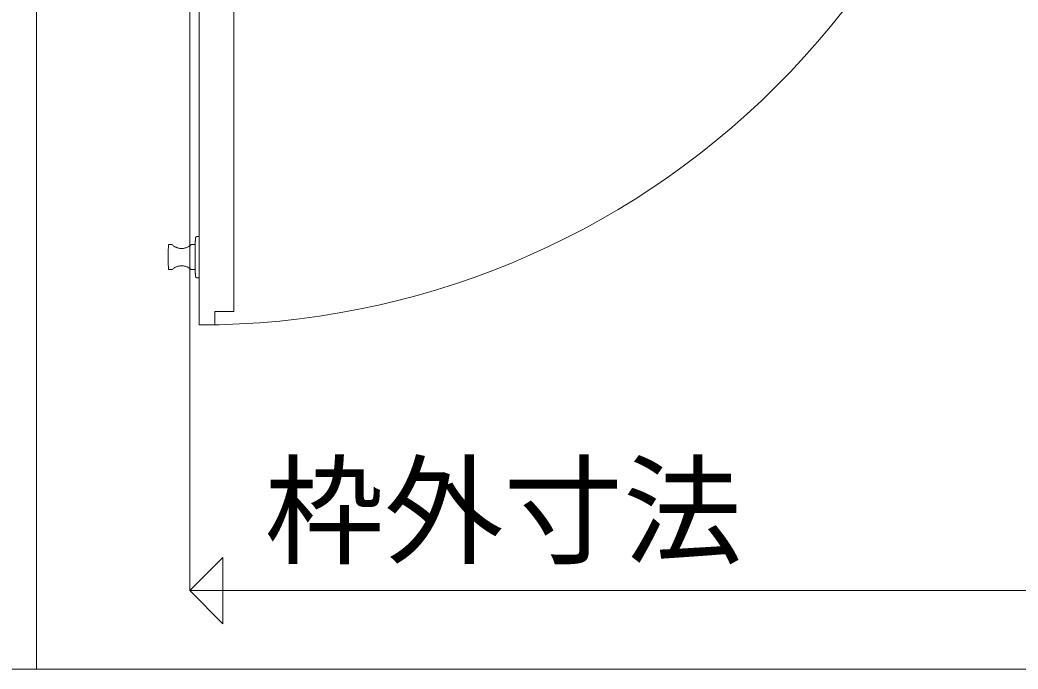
# Model space of a CAD drawing. Units: millimetres at full size, sheet at 1:30; details may follow other scales. Extents: x -6149 to 5151, y -9003 to 3076.
# Drawn here: x 1938 to 2690, y -9003 to -8514 of the extents above; entities that cross this region are included whole.
import ezdxf
from ezdxf.enums import TextEntityAlignment as Align

# ---------------------------------------------------------------- set-up
doc = ezdxf.new("R2010")
doc.units = ezdxf.units.MM
doc.header["$LTSCALE"] = 30
doc.linetypes.add('DOUBLE_CHAIN1', pattern=[8.8, 5, -1, 0.6, -0.6, 0.6, -1])
for name, color, linetype, lineweight in [('0-0', 7, 'DOUBLE_CHAIN1', 9), ('0-3', 7, 'DOUBLE_CHAIN1', 9), ('0-6', 7, 'Continuous', 9), ('0-8', 7, 'Continuous', 9)]:
    doc.layers.add(name, color=color, linetype=linetype, lineweight=lineweight)
doc.layers.add('0-9', color=7, linetype='Continuous')
doc.styles.add('ＭＳ ゴシック', font='')
doc.styles.get('ＭＳ ゴシック').set_extended_font_data('MS Gothic')

msp = doc.modelspace()

# ---------------------------------------------------------------- linework, layer by layer
at = {"layer": '0-0', "linetype": 'Continuous'}
msp.add_line((5150.65, -9002.83), (1450.65, -9002.83), dxfattribs=at)
for points in [[(1950.65, -1122.83), (1950.65, -3242.83), (1950.65, -5162.83), (1950.65, -7082.83), (1950.65, -9002.83)], [(1950.65, -3242.83), (1950.65, -5162.83), (1950.65, -7082.83), (1950.65, -9002.83)]]:
    msp.add_lwpolyline(points, dxfattribs=at)
at = {"layer": '0-3', "color": 3, "linetype": 'Continuous'}
for p, q in [((2073.15, -8128.83), (2073.15, -8743.83)), ((2099.45, -8128.83), (2099.45, -8733.83)), ((2085.15, -8733.83), (2099.45, -8733.83)), ((2085.15, -8743.83), (2085.15, -8733.83)), ((2073.15, -8743.83), (2085.15, -8743.83))]:
    msp.add_line(p, q, dxfattribs=at)
at = {"layer": '0-3', "color": 4}
for p, q in [((2052.64, -8683.28), (2050.65, -8683.28)), ((2067.33, -8683.43), (2070.15, -8683.43)), ((2070.15, -8702.38), (2070.15, -8683.28)), ((2071.58, -8677.33), (2073.15, -8677.33)), ((2073.15, -8708.33), (2073.15, -8677.33)), ((2052.64, -8702.23), (2050.65, -8702.23)), ((2067.33, -8702.23), (2070.15, -8702.23)), ((2071.58, -8708.33), (2073.15, -8708.33))]:
    msp.add_line(p, q, dxfattribs=at)
at = {"layer": '0-3', "color": 3, "linetype": 'Continuous'}
msp.add_arc((2073.95, -8129.63), 614.2, 269.92537, 0, dxfattribs=at)
at = {"layer": '0-3', "color": 4}
for centre, radius, start, end in [((2209.9, -8692.68), 160, 176.80127, 180.02626), ((2050.65, -8683.78), 0.5, 90, 176.80127), ((2052.64, -8683.78), 0.5, 46.91104, 90), ((2059.99, -8676.07), 10.25, 226.91104, 313.08896), ((2067.33, -8683.93), 0.5, 90, 133.08896), ((2209.83, -8692.83), 140, 174.01083, 176.08857), ((2071.58, -8678.33), 1, 90, 174.01083), ((2209.9, -8692.83), 160, 179.97374, 183.19873), ((2059.99, -8709.58), 10.25, 46.91104, 133.08896), ((2050.65, -8701.73), 0.5, 183.19873, 270), ((2052.64, -8701.73), 0.5, 270, 313.08896), ((2067.33, -8701.73), 0.5, 226.91104, 270), ((2209.83, -8692.83), 140, 183.91143, 185.98641), ((2071.58, -8707.33), 1, 185.98641, 270)]:
    msp.add_arc(centre, radius, start, end, dxfattribs=at)
at = {"layer": '0-6'}
msp.add_line((2066.14, -8943.83), (3935.16, -8943.83), dxfattribs=at)
at = {"layer": '0-8'}
for p, q in [((2066.14, -8943.83), (2066.14, -8328.83)), ((2066.14, -8943.83), (2091.14, -8918.83)), ((2091.14, -8918.83), (2091.14, -8968.83)), ((2066.14, -8943.83), (2091.14, -8968.83))]:
    msp.add_line(p, q, dxfattribs=at)

# ---------------------------------------------------------------- texts
at = {"layer": '0-9', "style": 'ＭＳ ゴシック'}
msp.add_text('枠外寸法', height=65.98, dxfattribs=at).set_placement((2122.56, -8936.54), align=Align.BOTTOM_LEFT)

doc.saveas('drawing.dxf')
